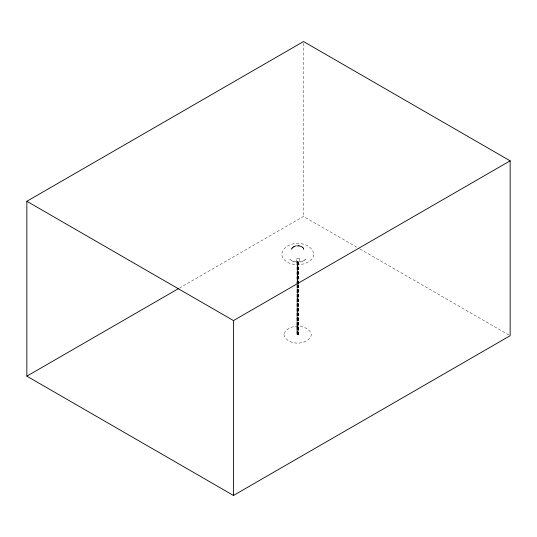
<?xml version="1.0" encoding="UTF-8"?>
<svg xmlns="http://www.w3.org/2000/svg" width="537" height="537" viewBox="0 0 537 537"><rect width="100%" height="100%" fill="white"/><g stroke="black" fill="none" stroke-linecap="round" stroke-linejoin="round"><path stroke-width="0.4" stroke-dasharray="2.69 2.01" d="M297.015 334.39L297.136 285.14L297.015 334.39A0.725 0.416 0 0 0 297.928 334.799L298.465 334.39A0.725 0.416 0 0 0 297.74 333.974L297.042 334.283M297.089 284.402L297.162 261.761L297.162 284.274M297.23 334.101L297.397 284.925M297.263 261.68L297.23 284.221M297.404 261.62L297.357 284.154M297.565 281.556L297.565 261.579M297.122 284.268L297.162 261.761M297.216 285.013L297.115 334.182L297.095 328.55M297.377 334.034L297.565 284.925M298.384 283.731L298.579 261.539L298.411 261.848L299.23 260.626L299.19 257.961M297.068 261.955L296.249 260.626L296.303 257.921M291.786 248.329L291.578 249.624C292.746 244.966 299.659 244.785 302.848 247.456M291.846 249.061L292.061 248.154L293.598 246.617M291.806 248.289L293.403 246.691L294.82 246.08M299.203 258.203L297.74 258.814L296.276 258.203M292.403 247.846C295.35 245.449 300.129 245.449 303.076 247.846M304.284 260.432L305.654 259.398L301.922 261.868L297.74 262.512L293.558 261.868L289.819 259.398L293.048 261.244L297.74 261.955L300.203 261.774L304.284 260.432M179.345 288.121L303.519 216.424L359.347 248.658M294.685 246.121L297.74 245.624L300.794 246.121M297.74 245.651L299.324 245.771M300.66 246.08L302.069 246.684M360.072 249.074L510.15 335.719M301.881 246.617L303.673 248.289M302.814 247.322L303.902 249.624L303.694 248.329M303.418 248.154L303.633 249.061M298.411 328.651L298.438 334.504M298.364 334.605L298.317 284.657M298.25 334.685L298.21 284.738M298.102 334.752L298.075 284.798M297.928 334.799L297.914 284.838M303.519 43.215L303.519 216.424M298.411 284.462L298.384 328.751M298.317 262.15L298.317 283.825M298.21 262.231L298.21 283.905M298.075 262.291L298.075 283.966M297.914 262.325L297.914 284.006M297.74 261.566L297.74 281.576M297.74 284.872L297.74 333.974M297.162 285.107L297.162 328.456M297.095 261.855L297.068 328.651M313.843 254.632C311.245 268.111 283.482 268.023 281.683 254.196C284.315 239.63 311.775 239.811 313.843 254.632M283.885 334.578C286.483 345.949 308.829 345.949 311.426 334.578C308.507 323.516 286.805 323.516 283.885 334.578"/><path stroke-width="0.81" d="M26.85 201.281L303.519 41.544L510.15 160.838L510.15 335.719L233.481 495.456L26.85 376.162L26.85 201.281L233.481 320.576L510.15 160.838M26.85 376.162L178.62 288.537M233.481 320.576L233.481 495.456"/></g></svg>
